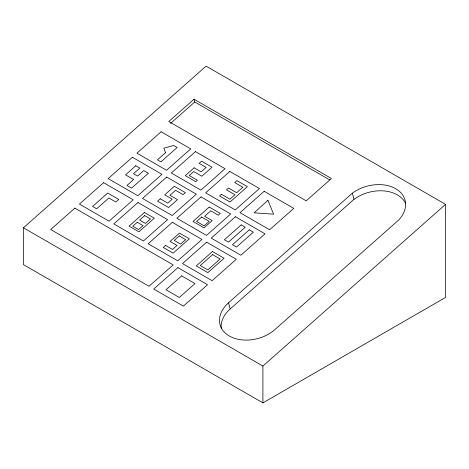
<?xml version="1.0" encoding="UTF-8"?>
<svg xmlns="http://www.w3.org/2000/svg" width="469" height="469" viewBox="0 0 469 469"><rect width="100%" height="100%" fill="white"/><g stroke="black" fill="none" stroke-linecap="round" stroke-linejoin="round"><path stroke-width="0.7" d="M23.45 227.805L206.09 66.123L445.55 204.373L445.55 297.434L262.91 402.877L23.45 264.627L23.45 227.805L262.91 366.055L262.91 402.877M194.008 99.182L168.799 121.5L306.21 200.838L331.425 178.519L194.008 99.182L194.752 101.984L329.637 179.862M170.64 123.335L194.752 101.984M228.544 302.786L352.36 193.181A32.982 23.303 -14.9 0 1 395.719 188.714A32.982 23.303 -14.9 0 1 398.744 219.961L274.934 329.566A32.801 23.174 -14.9 0 1 229.329 336.015A32.801 23.174 -14.9 0 1 228.544 302.786L230.191 308.954A32.801 23.174 -14.9 0 0 221.221 328.253M230.191 308.954L354.001 199.348A32.982 23.303 -14.9 0 1 405.673 203.534M262.91 366.055L445.55 204.373M352.36 193.181L354.001 199.348M267.916 200.292L254.157 212.832L273.62 214.163L267.916 200.292M118.733 199.407L115.837 202.016L108.878 198L96.649 208.781L92.592 206.436L107.718 193.046L118.733 199.407M74.858 208.13L50.687 229.529L149.007 286.295L173.178 264.897L74.858 208.13M103.608 182.681L79.437 204.074L109.048 221.175L133.219 199.776L103.608 182.681M132.358 157.226L108.187 178.625L137.798 195.725L161.969 174.327L132.358 157.226M161.107 131.777L136.936 153.175L166.548 170.27L190.719 148.872L161.107 131.777M135.793 165.75L125.528 174.843L133.647 179.527L126.952 185.454L131.59 188.133L148.397 173.254L143.754 170.575L137.569 176.057L133.507 173.712L139.856 168.095L135.793 165.75M165.575 152.66L157.455 159.847L160.931 161.858L177.176 147.471L173.7 145.466L163.81 148.192L165.575 152.66M137.962 202.514L113.791 223.912L143.403 241.007L167.574 219.609L137.962 202.514M166.706 177.059L142.541 198.457L172.152 215.558L196.323 194.16L166.706 177.059M195.456 151.61L171.291 173.008L200.902 190.103L225.073 168.711L195.456 151.61M194.107 167.826L185.284 175.629L195.725 181.655L197.355 180.213L189.242 175.523L193.72 171.56L201.84 176.244L212.041 167.21L201.606 161.189L199.149 163.359L206.108 167.38L201.06 171.842L194.107 167.826M144.481 212.48L129.069 226.122L138.924 231.815L154.336 218.173L144.481 212.48M160.246 198.792L157.566 201.166L168.582 207.527L177.505 199.624L169.966 195.274L175.57 190.314L183.109 194.664L185.39 192.648L174.374 186.287L164.725 194.828L172.234 199.161L167.75 203.124L160.246 198.792M144.64 215.611L139.598 220.072L145.396 223.42L150.438 218.959L144.64 215.611M137.259 222.271L132.78 226.24L138.578 229.587L143.057 225.618L137.259 222.271M172.311 222.347L148.145 243.745L177.757 260.84L201.928 239.442L172.311 222.347M201.06 196.898L176.889 218.29L206.507 235.391L230.678 213.993L201.06 196.898M229.81 171.443L205.639 192.841L235.256 209.942L259.427 188.544L229.81 171.443M221.468 194.318L219.568 195.995L230.003 202.022L247.374 186.65L236.933 180.624L234.729 182.576L242.842 187.266L236.681 192.718L228.567 188.034L226.509 189.851L234.951 194.729L229.91 199.19L221.468 194.318M165.575 245.404L163.253 247.462L173.108 253.149L189.359 238.768L179.498 233.075L170.054 241.441L177.012 245.457L172.528 249.426L165.575 245.404M209.256 207.075L193.011 221.462L204.027 227.817L212.152 220.629L204.619 216.273L210.78 210.821L218.314 215.171L220.278 213.436L209.256 207.075M179.281 235.93L174.239 240.392L180.618 244.073L185.66 239.612L179.281 235.93M201.629 217.03L196.587 221.491L204.126 225.841L209.168 221.38L201.629 217.03M177.915 267.629L153.744 289.027L183.361 306.128L207.533 284.73L177.915 267.629M206.665 242.18L182.494 263.578L212.111 280.673L236.282 259.281L206.665 242.18M235.415 216.731L211.243 238.129L240.861 255.224L265.032 233.826L235.415 216.731M264.164 191.276L239.993 212.674L269.611 229.775L293.782 208.377L264.164 191.276M181.667 275.889L165.979 289.772L179.316 297.475L194.998 283.587L181.667 275.889M241.183 224.897L224.375 239.776L228.438 242.121L245.246 227.242L241.183 224.897M212.486 251.554L196.241 265.935L207.837 272.63L224.082 258.249L212.486 251.554M212.598 254.632L200.269 265.542L207.808 269.898L220.131 258.982L212.598 254.632M249.291 229.839L232.483 244.718L236.54 247.057L253.348 232.178L249.291 229.839"/></g></svg>
